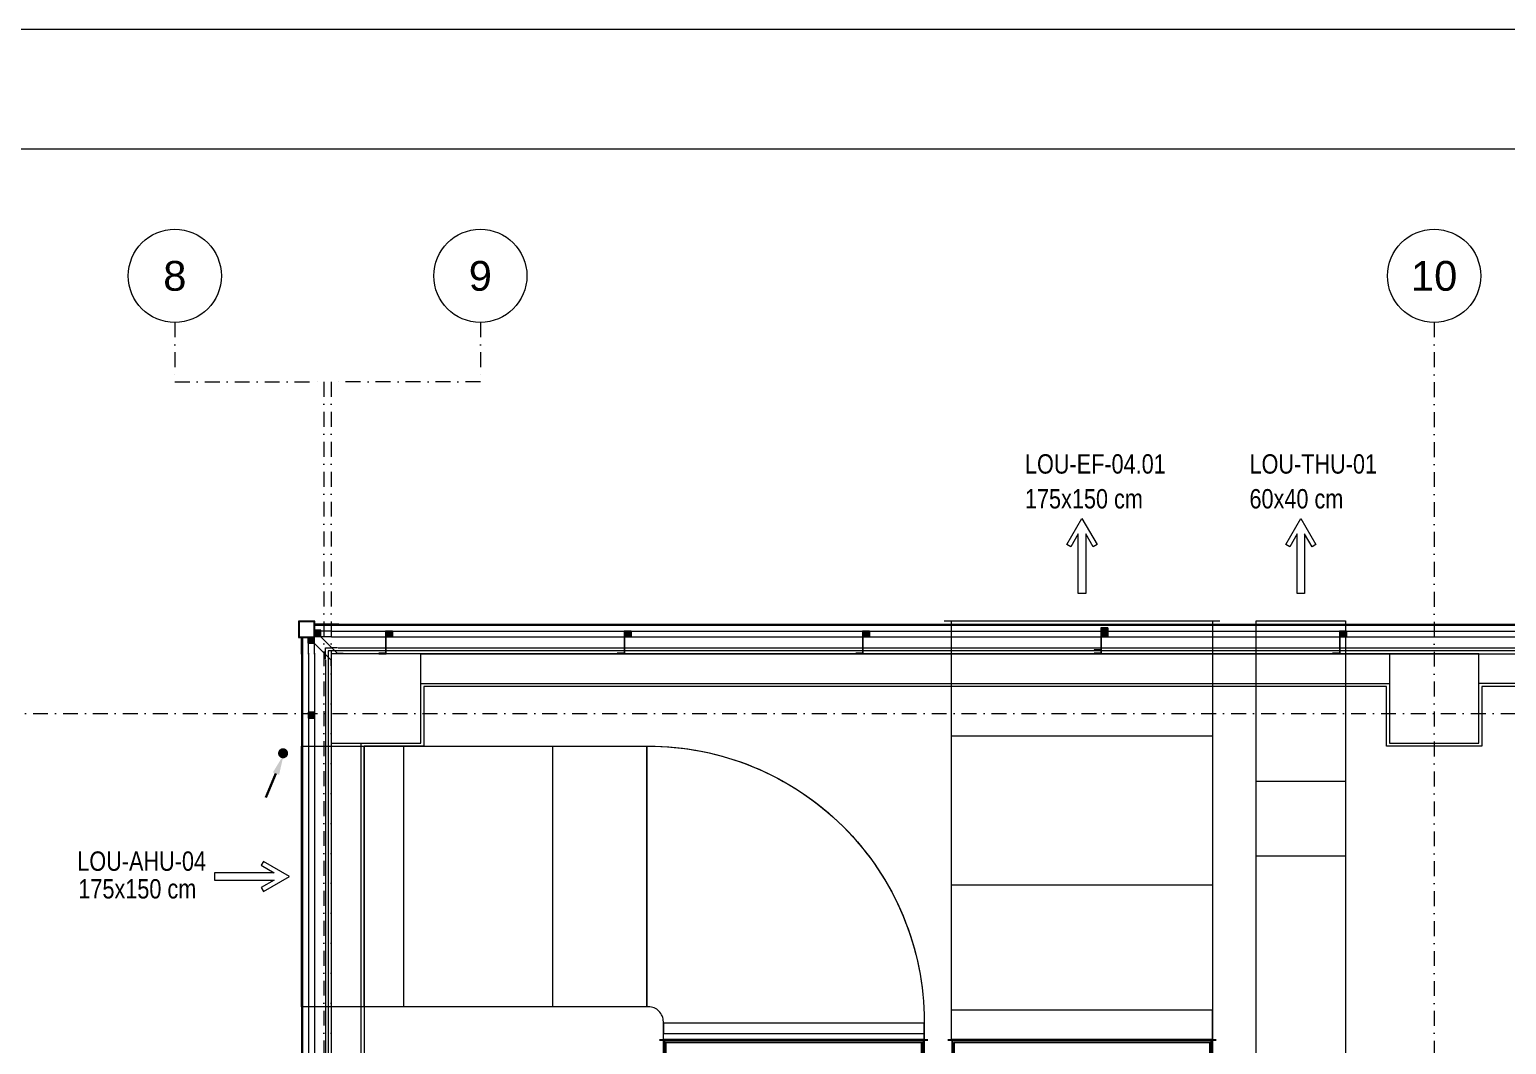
# Model space of a CAD drawing. Extents: x -9059 to 11889, y 0 to 6614.
# Drawn here: x 7492 to 8483, y 3524 to 4206 of the extents above; entities that cross this region are included whole.
import ezdxf
from ezdxf.enums import TextEntityAlignment as Align

# ---------------------------------------------------------------- set-up
doc = ezdxf.new("R2010")
doc.units = 0
doc.header["$LTSCALE"] = 10
doc.header["$MEASUREMENT"] = 0
doc.linetypes.add('DASHDOT', pattern=[1, 0.5, -0.25, 0, -0.25])
doc.layers.get('0').update_dxf_attribs({"color": 9, "lineweight": 9})
for name, color, linetype, lineweight in [('00', 9, 'Continuous', 9), ('01', 9, 'Continuous', 9), ('06D', 9, 'Continuous', 9), ('10', 9, 'Continuous', 9), ('14', 9, 'Continuous', 9), ('24', 9, 'DASHDOT', 9), ('33', 9, 'BATTING', 9), ('40A', 9, 'Continuous', 9), ('E-YUKARIDAN GELEN HAT', 7, 'Continuous', 30)]:
    doc.layers.add(name, color=color, linetype=linetype, lineweight=lineweight)
doc.styles.add('$1$Arial', font='arial.ttf', dxfattribs={"height": 2.5})
doc.styles.add('Y200-ARIAL', font='arial.ttf', dxfattribs={"width": 0.8})
doc.linetypes.add('BATTING', pattern='A,0.0001,-0.1,[134,ltypeshp.shx,S=0.1,R=0,X=-0.1,Y=0],-0.2,[134,ltypeshp.shx,S=0.1,R=180,X=0.1,Y=0],-0.1', length=0.4001)

# ---------------------------------------------------------------- blocks, each defined once
blk = doc.blocks.new('p-s-profil')
at = {"layer": '10'}
blk.add_lwpolyline([(9, 15.3), (4.6, 15.3), (4.6, 0.4), (0, 0.4), (0, 0), (5, 0), (5, 14.9), (9, 14.9), (9, 15.3)], dxfattribs=at)
blk.add_lwpolyline([(9, 15.3), (4.6, 15.3), (4.6, 0.4), (0, 0.4), (0, 0), (5, 0), (5, 14.9), (9, 14.9), (9, 15.3)], dxfattribs=at)
blk = doc.blocks.new('p-kutu_profil_40x40')
h = blk.add_hatch(color=256)
h.dxf.hatch_style = 1
h.paths.add_polyline_path([(0, 0), (4, 0), (4, 4), (0, 4)])
h = blk.add_hatch(color=255)
h.dxf.hatch_style = 1
h.paths.add_polyline_path([(0, 0), (4, 0), (4, 4), (0, 4)])
blk.add_lwpolyline([(0, 0), (4, 0), (4, 4), (0, 4)], close=True)
at = {"layer": '10'}
for points in [[(0, 4), (4, 4), (4, 0), (0, 0)], [(0, 4), (4, 4), (4, 0), (0, 0)], [(0, 0), (4, 0), (4, 4), (0, 4)], [(0.3, 3.7), (3.7, 3.7), (3.7, 0.3), (0.3, 0.3)], [(0.3, 3.7), (3.7, 3.7), (3.7, 0.3), (0.3, 0.3)]]:
    blk.add_lwpolyline(points, close=True, dxfattribs=at)
blk = doc.blocks.new('REFADSX')
at = {"lineweight": -3}
for p, q in [((-160, 2002), (-160, 3802)), ((-160, 68), (-160, 1868))]:
    blk.add_line(p, q, dxfattribs=at)
for points in [[(-160, 2032), (25, 2032), (25, 3772), (-160, 3772), (-160, 2032)], [(-141, 2042), (7, 2042), (7, 3762), (-141, 3762), (-141, 2042)], [(-160, 98), (25, 98), (25, 1838), (-160, 1838), (-160, 98)], [(-141, 108), (7, 108), (7, 1828), (-141, 1828), (-141, 108)]]:
    blk.add_lwpolyline(points, close=True, dxfattribs=at)
blk = doc.blocks.new('p-mek')
at = {"ltscale": 10}
for p, q in [((431.2, 84.21), (616.2, 84.21)), ((0, 5), (0, -180)), ((436.2, 6.96), (611.2, 6.96)), ((68.75, -175), (68.75, 0)), ((168.75, -175), (168.75, 0)), ((640.6, -23.58), (700.6, -23.58)), ((640.6, -73.58), (700.6, -73.58)), ((436.2, -93.04), (611.2, -93.04)), ((436.2, -197.15), (436.2, -177.15)), ((611.2, -177.15), (436.2, -177.15)), ((611.2, -197.15), (611.2, -177.15)), ((242.8, -212.85), (242.8, -192.85)), ((417.8, -212.85), (417.8, -192.85))]:
    blk.add_line(p, q, dxfattribs=at)
for points in [[(531.2, 133.88), (526.2, 142.54), (526.2, 102.54), (521.2, 102.54), (521.2, 142.54), (516.2, 133.88), (513.6, 135.38), (523.7, 152.87), (533.8, 135.38)], [(678.1, 133.88), (673.1, 142.54), (673.1, 102.54), (668.1, 102.54), (668.1, 142.54), (663.1, 133.88), (660.5, 135.38), (670.6, 152.87), (680.7, 135.38)], [(436.2, -177.15), (436.2, 84.21), (611.2, 84.21), (611.2, -177.15)], [(640.6, -670.36), (640.6, 84.21), (700.6, 84.21), (700.6, -670.36)], [(231.8, -175), (0, -175), (0, 0), (231.8, 0)], [(242.8, -186), (242.8, -192.85), (417.8, -192.85), (417.8, -186)]]:
    blk.add_lwpolyline(points, close=True, dxfattribs=at)
at = {"color": 6}
blk.add_lwpolyline([(436.7, -213.15), (436.7, -197.15), (436.2, -197.15), (436.2, 42), (611.2, 42), (611.2, -213.15)], dxfattribs=at)
for points in [[(243.3, -213.15), (243.3, -197.15), (242.8, -197.15), (242.8, -185, 0.414214), (232.8, -175), (42, -175), (42, 0), (231.8, 0, -0.415787), (417.8, -185), (417.8, -197.15), (417.8, -213.15)], [(210.29, -281.08, -0.000027), (210.29, -1029.08, 0.400031)], [(640.6, -670.36), (640.6, 42), (700.6, 42), (700.6, -670.36, -0.134881)]]:
    blk.add_lwpolyline(points, format="xyb", dxfattribs=at)
blk.add_lwpolyline([(242.8, -186), (242.8, -185, 0.414214), (232.8, -175), (231.8, -175), (231.8, 0), (232.8, 0, -0.414214), (417.8, -185), (417.8, -186)], format="xyb", close=True)
blk.add_lwpolyline([(-26.99, -80), (-18.33, -85), (-58.33, -85), (-58.33, -90), (-18.33, -90), (-26.99, -95), (-25.49, -97.6), (-8, -87.5), (-25.49, -77.4)], close=True)
at = {"ltscale": 10}
blk.add_blockref('p-s-profil', (531.85, 64.21), dxfattribs=at)
at = {"ltscale": 10, "extrusion": (0, 0, -1), "zscale": -1}
blk.add_blockref('p-kutu_profil_40x40', (-541.15, 75.51), dxfattribs=at)
at = {"xscale": 0.1, "yscale": 0.1, "zscale": 0.1, "rotation": 270}
blk.add_blockref('REFADSX', (233.5, -213.15), dxfattribs=at)
at = {"style": 'Y200-ARIAL', "width": 0.8}
for s, p in [('LOU-EF-04.01', (485.46, 182.98)), ('LOU-THU-01', (636.13, 182.98)), ('175x150 cm', (485.43, 159.59)), ('60x40 cm', (636.09, 159.59)), ('LOU-AHU-04', (-150.44, -83.68)), ('175x150 cm', (-149.74, -102.28))]:
    blk.add_text(s, height=13, dxfattribs=at).set_placement(p)
blk = doc.blocks.new('$0$0_aks')
at = {"linetype": 'Continuous'}
blk.add_circle((0, 0), 3.125, dxfattribs=at)
at = {"style": '$1$Arial'}
blk.add_attdef('AKS', text='', height=2.5, dxfattribs=at).set_placement((0, 0), align=Align.MIDDLE_CENTER)
blk = doc.blocks.new('prf-10x10')
h = blk.add_hatch(color=255)
h.dxf.hatch_style = 1
h.paths.add_polyline_path([(-5, -5), (5, -5), (5, 5), (-5, 5)])
at = {"layer": '10'}
blk.add_lwpolyline([(-5, -5), (5, -5), (5, 5), (-5, 5)], close=True, dxfattribs=at)
blk = doc.blocks.new('p-kose-trapez')
at = {"layer": '06D'}
for points in [[(-21.96, -6.51), (-14.31, -6.51)], [(-21.96, -10.51), (-14.32, -10.51)], [(-17.81, -21.96), (-17.81, -17.81), (-21.96, -17.81)], [(-10.51, -21.96), (-10.51, -14.32)], [(-6.51, -21.96), (-6.51, -14.31)]]:
    blk.add_lwpolyline(points, dxfattribs=at)
at = {"layer": '10'}
for points in [[(-29.8, -21.51), (-25.92, -21.51), (-14.8, -10.39), (-14.8, -6), (-10.81, -6), (-10.81, 0.19), (0.19, 0.19), (0.19, -10.81), (-6, -10.81), (-6, -14.61), (-10.38, -14.61), (-21.51, -25.94), (-21.51, -29.81)], [(-22.96, -1.81), (-10.81, -1.81)], [(-22.96, -2.51), (-10.81, -2.51)], [(-10.31, -6.51), (-10.31, -6.51), (-10.31, -0.32), (-0.31, -0.32), (-0.31, -10.32), (-6.5, -10.32), (-6.5, -10.32)], [(-2.51, -21.96), (-2.51, -10.81)], [(-1.81, -21.96), (-1.81, -10.81)]]:
    blk.add_lwpolyline(points, dxfattribs=at)
at = {"layer": '10', "xscale": 0.4, "yscale": 0.4, "rotation": 90}
for p in [(-12.31, -8.51), (-8.31, -12.32)]:
    blk.add_blockref('prf-10x10', p, dxfattribs=at)

msp = doc.modelspace()

# ---------------------------------------------------------------- linework, layer by layer
at = {"layer": '00'}
for points in [[(8404.54, 3786.73), (8404.54, 3786.73), (7754.54, 3786.73)], [(7754.54, 3766.73), (7754.54, 3786.73)], [(8404.54, 3786.73), (8404.54, 3766.73)], [(7754.54, 3766.73), (7754.54, 3766.73), (8404.54, 3766.73), (8404.54, 3766.73)], [(7694.54, 3726.73), (7694.54, 3726.73), (7694.54, 2976.73)], [(7694.54, 3726.73), (7714.54, 3726.73)], [(7714.54, 2976.73), (7714.54, 2976.73), (7714.54, 3726.73), (7714.54, 3726.73)]]:
    msp.add_lwpolyline(points, dxfattribs=at)
msp.add_lwpolyline([(8829.54, 3506.73), (8829.54, 3766.73), (8464.54, 3766.73), (8464.54, 3786.73), (9094.54, 3786.73), (9094.54, 3766.73), (9084.54, 3766.73), (9084.54, 3766.73), (9084.54, 3766.73), (9084.54, 3766.73), (8844.54, 3766.73), (8844.54, 3506.73)], close=True, dxfattribs=at)
at = {"layer": '01'}
for points in [[(7694.54, 3726.73), (7754.54, 3726.73), (7754.54, 3786.73), (7694.54, 3786.73)], [(8404.54, 3726.73), (8464.54, 3726.73), (8464.54, 3786.73), (8404.54, 3786.73)]]:
    msp.add_lwpolyline(points, close=True, dxfattribs=at)
at = {"layer": '06D'}
for points in [[(7694.69, 3802.03), (7687.22, 3802.03)], [(7694.69, 3798.03), (7687.24, 3798.03)], [(7694.69, 3802.03), (9154.54, 3802.03)], [(7694.69, 3798.03), (9154.54, 3798.03)], [(7679.24, 3786.58), (7679.24, 3794.04)], [(7679.24, 3787.08), (7679.24, 2319.73)], [(7683.24, 3786.58), (7683.24, 3794.03)], [(7683.24, 3787.08), (7683.24, 2319.73)], [(7690.54, 3786.58), (7690.54, 3790.73), (7694.69, 3790.73)], [(7690.54, 3783.08), (7690.54, 3783.08), (7690.54, 3787.08)], [(7698.69, 3790.73), (7698.69, 3790.73), (7694.69, 3790.73)], [(7699.09, 3790.73), (9154.54, 3790.73)], [(7754.54, 3786.73), (9154.94, 3786.73)], [(7690.54, 3782.68), (7690.54, 2310.38)], [(7694.54, 3726.73), (7694.54, 2316.88)]]:
    msp.add_lwpolyline(points, dxfattribs=at)
at = {"layer": '10'}
for points in [[(7683.72, 3806.73), (9149.54, 3806.73)], [(7699.69, 3806.73), (7683.72, 3806.73)], [(7683.72, 3806.03), (9149.54, 3806.03)], [(7699.69, 3806.03), (7694.54, 3806.03)], [(7674.54, 3797.54), (7674.54, 2320.38)], [(7675.24, 3797.54), (7675.24, 2320.38)]]:
    msp.add_lwpolyline(points, dxfattribs=at)
at = {"layer": '14'}
msp.add_lwpolyline([(8669.84, 2709.73), (8552.54, 2709.73), (8552.54, 2923.73), (8717.54, 2923.73), (8717.54, 3508.73), (8827.54, 3508.73), (8827.54, 3764.73), (8466.54, 3764.73), (8466.54, 3724.73), (8402.54, 3724.73), (8402.54, 3764.73), (7756.54, 3764.73), (7756.54, 3724.73), (7716.54, 3724.73), (7716.54, 2978.73), (7756.54, 2978.73), (7756.54, 2914.73), (7716.54, 2914.73), (7716.54, 2579.73)], dxfattribs=at)
at = {"layer": '24', "ltscale": 2}
for points in [[(7589.54, 4009.23), (7589.54, 3969.23), (7689.54, 3969.23), (7689.54, 201.7)], [(7794.54, 4009.23), (7794.54, 3969.23), (7694.54, 3969.23), (7694.54, 201.7)], [(8434.54, 4009.23), (8434.54, 4009.23), (8434.54, 161.7)], [(7012.01, 3746.73), (10534.54, 3746.73)]]:
    msp.add_lwpolyline(points, dxfattribs=at)
at = {"layer": '33', "ltscale": 0.2, "flags": 128}
msp.add_lwpolyline([(9154.54, 3788.73), (7692.54, 3788.73), (7692.54, 2310.38)], dxfattribs=at)
at = {"layer": '40A'}
for points in [[(11889.48, 4205.85), (5944.48, 4205.85), (5944.48, 0.85), (11889.48, 0.85)], [(11349.54, 80.85), (6024.48, 80.85), (6024.48, 4125.85), (11349.54, 4125.85)]]:
    msp.add_lwpolyline(points, close=True, dxfattribs=at)
at = {"layer": 'E-YUKARIDAN GELEN HAT', "color": 3, "linetype": 'Continuous'}
msp.add_line((7657.25, 3706.37), (7650.68, 3690.17), dxfattribs=at)
at = {"layer": 'E-YUKARIDAN GELEN HAT', "color": 4, "linetype": 'Continuous', "const_width": 3.38}
msp.add_lwpolyline([(7660.49, 3719.95, 1), (7663.86, 3719.95, 1)], format="xyb", close=True, dxfattribs=at)
at = {"layer": 'E-YUKARIDAN GELEN HAT', "color": 3, "linetype": 'Continuous'}
msp.add_solid([(7655.34, 3707.15), (7659.51, 3705.45), (7662.5, 3718.81)], dxfattribs=at)

# ---------------------------------------------------------------- block references
at = {"xscale": -1}
msp.add_blockref('p-kose-trapez', (7672.72, 3808.54), dxfattribs=at)
for p in [(7726.39, 3786.73), (7886.39, 3786.73), (8046.39, 3786.73), (8206.39, 3786.73), (8366.39, 3786.73)]:
    msp.add_blockref('p-s-profil', p)
at = {"extrusion": (0, 0, -1), "zscale": -1}
for p in [(-7735.69, 3798.03), (-7895.69, 3798.03), (-8055.69, 3798.03), (-8215.69, 3798.03), (-8375.69, 3798.03)]:
    msp.add_blockref('p-kutu_profil_40x40', p, dxfattribs=at)
at = {"color": 6, "ltscale": 10}
msp.add_blockref('p-s-profil', (8206.39, 3786.73), dxfattribs=at)
at = {"color": 6, "ltscale": 10, "extrusion": (0, 0, -1), "zscale": -1}
msp.add_blockref('p-kutu_profil_40x40', (-8215.69, 3798.03), dxfattribs=at)
at = {"rotation": 90}
msp.add_blockref('p-kutu_profil_40x40', (7683.24, 3743.52), dxfattribs=at)
at = {"layer": '06D'}
msp.add_blockref('p-mek', (7674.54, 3724.73), dxfattribs=at)
at = {"layer": '24'}
ref = msp.add_blockref('$0$0_aks', (7589.54, 4040.48), dxfattribs=dict(at, xscale=10, yscale=10, zscale=10))
ref.add_attrib('AKS', '8', dxfattribs={"layer": '0', "height": 20, "style": '$1$Arial'}).set_placement((7589.54, 4040.48), align=Align.MIDDLE_CENTER)
ref = msp.add_blockref('$0$0_aks', (7794.54, 4040.48), dxfattribs=dict(at, xscale=10, yscale=10, zscale=10))
ref.add_attrib('AKS', '9', dxfattribs={"layer": '0', "height": 20, "style": '$1$Arial'}).set_placement((7794.54, 4040.48), align=Align.MIDDLE_CENTER)
ref = msp.add_blockref('$0$0_aks', (8434.54, 4040.48), dxfattribs=dict(at, xscale=10, yscale=10, zscale=10))
ref.add_attrib('AKS', '10', dxfattribs={"layer": '0', "height": 20, "style": '$1$Arial'}).set_placement((8434.54, 4040.48), align=Align.MIDDLE_CENTER)

doc.saveas('drawing.dxf')
